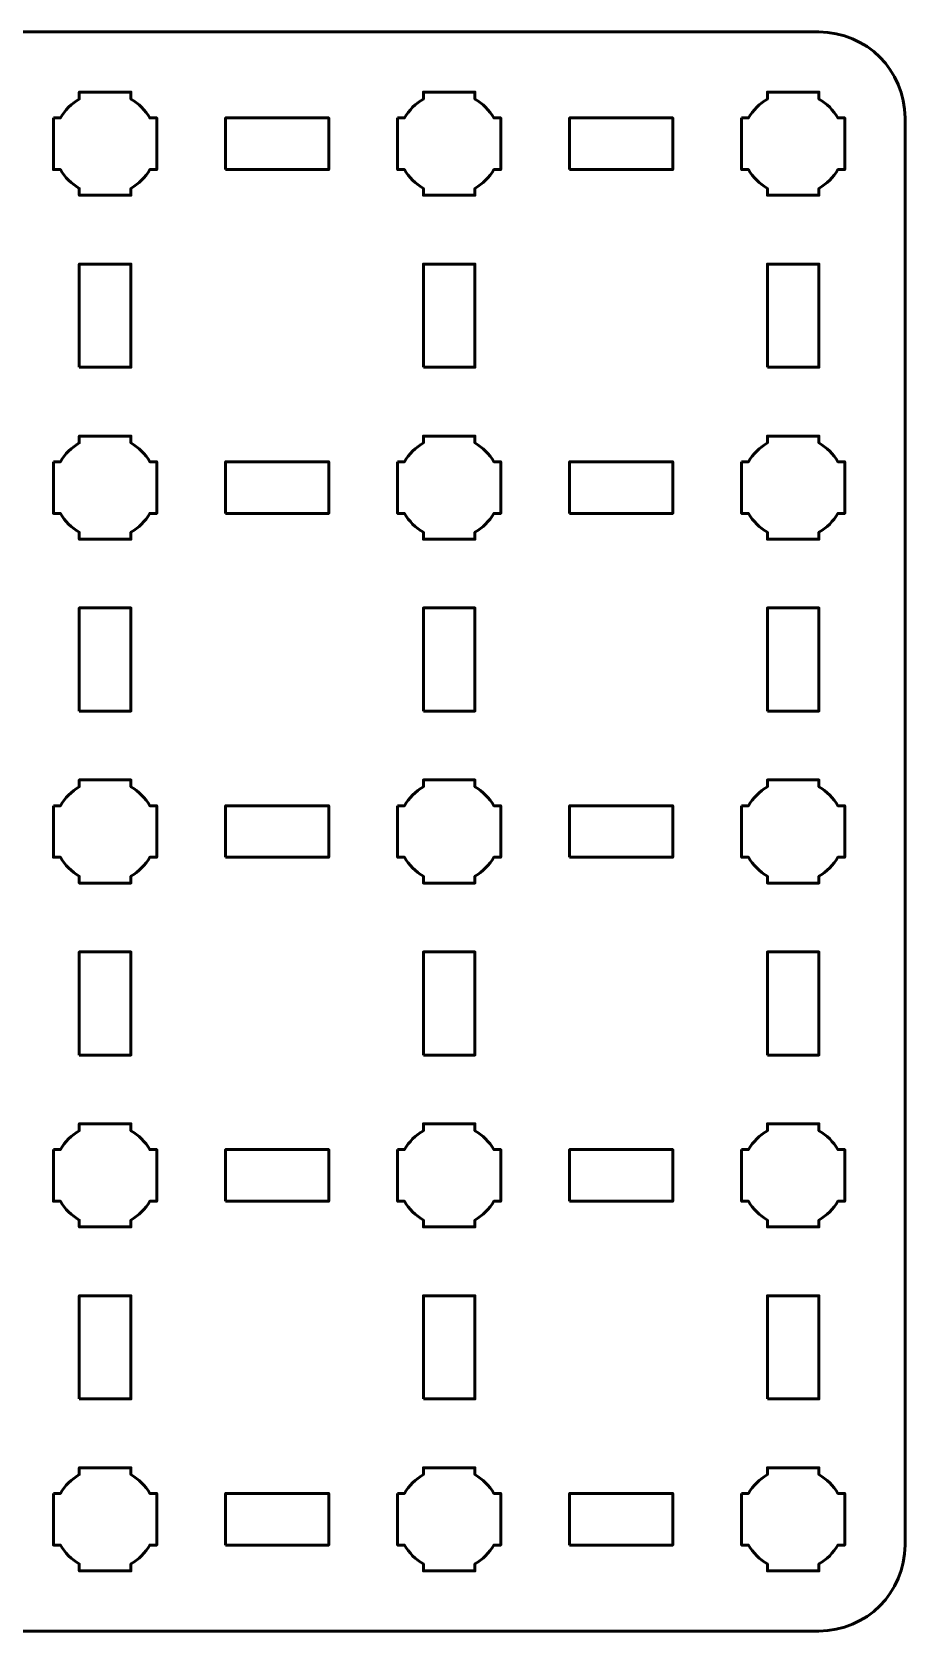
# Model space of a CAD drawing. Header units: centimetres. Extents: x -30.1 to 9.2, y -19.5 to -10.2.
# Drawn here: x 4.08 to 9.15, y -19.5 to -10.2 of the extents above; entities that cross this region are included whole.
import ezdxf

# ---------------------------------------------------------------- set-up
doc = ezdxf.new("R2010")
doc.units = ezdxf.units.CM
doc.header["$MEASUREMENT"] = 0
doc.layers.add('Layer 1', color=7, linetype='Continuous')

msp = doc.modelspace()

# ---------------------------------------------------------------- linework, layer by layer
at = {"layer": 'Layer 1', "lineweight": 53}
for points in [[(5.2, -11), (5.8, -11), (5.8, -10.7), (5.2, -10.7), (5.2, -11)], [(7.2, -11), (7.8, -11), (7.8, -10.7), (7.2, -10.7), (7.2, -11)], [(4.35, -12.15), (4.65, -12.15), (4.65, -11.55), (4.35, -11.55), (4.35, -12.15)], [(6.35, -12.15), (6.65, -12.15), (6.65, -11.55), (6.35, -11.55), (6.35, -12.15)], [(8.35, -12.15), (8.65, -12.15), (8.65, -11.55), (8.35, -11.55), (8.35, -12.15)], [(5.2, -13), (5.8, -13), (5.8, -12.7), (5.2, -12.7), (5.2, -13)], [(7.2, -13), (7.8, -13), (7.8, -12.7), (7.2, -12.7), (7.2, -13)], [(4.35, -14.15), (4.65, -14.15), (4.65, -13.55), (4.35, -13.55), (4.35, -14.15)], [(6.35, -14.15), (6.65, -14.15), (6.65, -13.55), (6.35, -13.55), (6.35, -14.15)], [(8.35, -14.15), (8.65, -14.15), (8.65, -13.55), (8.35, -13.55), (8.35, -14.15)], [(5.2, -15), (5.8, -15), (5.8, -14.7), (5.2, -14.7), (5.2, -15)], [(7.2, -15), (7.8, -15), (7.8, -14.7), (7.2, -14.7), (7.2, -15)], [(4.35, -16.15), (4.65, -16.15), (4.65, -15.55), (4.35, -15.55), (4.35, -16.15)], [(6.35, -16.15), (6.65, -16.15), (6.65, -15.55), (6.35, -15.55), (6.35, -16.15)], [(8.35, -16.15), (8.65, -16.15), (8.65, -15.55), (8.35, -15.55), (8.35, -16.15)], [(5.2, -17), (5.8, -17), (5.8, -16.7), (5.2, -16.7), (5.2, -17)], [(7.2, -17), (7.8, -17), (7.8, -16.7), (7.2, -16.7), (7.2, -17)], [(4.35, -18.15), (4.65, -18.15), (4.65, -17.55), (4.35, -17.55), (4.35, -18.15)], [(6.35, -18.15), (6.65, -18.15), (6.65, -17.55), (6.35, -17.55), (6.35, -18.15)], [(8.35, -18.15), (8.65, -18.15), (8.65, -17.55), (8.35, -17.55), (8.35, -18.15)], [(5.2, -19), (5.8, -19), (5.8, -18.7), (5.2, -18.7), (5.2, -19)], [(7.2, -19), (7.8, -19), (7.8, -18.7), (7.2, -18.7), (7.2, -19)]]:
    msp.add_lwpolyline(points, close=True, dxfattribs=at)
for points, knots in [([(-30.15, -19), (-30.15, -19), (-30.15, -10.7), (-30.15, -10.7), (-30.15, -10.7), (-30.15, -10.42391), (-29.92609, -10.2), (-29.65, -10.2), (-29.65, -10.2), (-29.65, -10.2), (8.65, -10.2), (8.65, -10.2), (8.65, -10.2), (8.92609, -10.2), (9.15, -10.42391), (9.15, -10.7), (9.15, -10.7), (9.15, -10.7), (9.15, -19), (9.15, -19), (9.15, -19), (9.15, -19.27609), (8.92609, -19.5), (8.65, -19.5), (8.65, -19.5), (8.65, -19.5), (-29.65, -19.5), (-29.65, -19.5), (-29.65, -19.5), (-29.92609, -19.5), (-30.15, -19.27609), (-30.15, -19)], [0, 0, 0, 0, 0.125, 0.125, 0.125, 0.125, 0.25, 0.25, 0.25, 0.25, 0.375, 0.375, 0.375, 0.375, 0.5, 0.5, 0.5, 0.5, 0.625, 0.625, 0.625, 0.625, 0.75, 0.75, 0.75, 0.75, 0.875, 0.875, 0.875, 0.875, 1, 1, 1, 1]), ([(4.2, -10.7), (4.2, -10.7), (4.24015, -10.7), (4.24015, -10.7), (4.24015, -10.7), (4.2665, -10.65447), (4.30447, -10.6165), (4.35, -10.59015), (4.35, -10.59015), (4.35, -10.59015), (4.35, -10.55), (4.35, -10.55), (4.35, -10.55), (4.35, -10.55), (4.5, -10.55), (4.5, -10.55), (4.5, -10.55), (4.5, -10.55), (4.65, -10.55), (4.65, -10.55), (4.65, -10.55), (4.65, -10.55), (4.65, -10.59015), (4.65, -10.59015), (4.65, -10.59015), (4.69553, -10.6165), (4.7335, -10.65447), (4.75985, -10.7), (4.75985, -10.7), (4.75985, -10.7), (4.8, -10.7), (4.8, -10.7), (4.8, -10.7), (4.8, -10.7), (4.8, -10.85), (4.8, -10.85), (4.8, -10.85), (4.8, -10.85), (4.8, -11), (4.8, -11), (4.8, -11), (4.8, -11), (4.75985, -11), (4.75985, -11), (4.75985, -11), (4.7335, -11.04553), (4.69553, -11.0835), (4.65, -11.10985), (4.65, -11.10985), (4.65, -11.10985), (4.65, -11.15), (4.65, -11.15), (4.65, -11.15), (4.65, -11.15), (4.5, -11.15), (4.5, -11.15), (4.5, -11.15), (4.5, -11.15), (4.35, -11.15), (4.35, -11.15), (4.35, -11.15), (4.35, -11.15), (4.35, -11.10985), (4.35, -11.10985), (4.35, -11.10985), (4.30447, -11.0835), (4.2665, -11.04553), (4.24015, -11), (4.24015, -11), (4.24015, -11), (4.2, -11), (4.2, -11), (4.2, -11), (4.2, -11), (4.2, -10.85), (4.2, -10.85), (4.2, -10.85), (4.2, -10.85), (4.2, -10.7), (4.2, -10.7)], [0, 0, 0, 0, 0.05, 0.05, 0.05, 0.05, 0.1, 0.1, 0.1, 0.1, 0.15, 0.15, 0.15, 0.15, 0.2, 0.2, 0.2, 0.2, 0.25, 0.25, 0.25, 0.25, 0.3, 0.3, 0.3, 0.3, 0.35, 0.35, 0.35, 0.35, 0.4, 0.4, 0.4, 0.4, 0.45, 0.45, 0.45, 0.45, 0.5, 0.5, 0.5, 0.5, 0.55, 0.55, 0.55, 0.55, 0.6, 0.6, 0.6, 0.6, 0.65, 0.65, 0.65, 0.65, 0.7, 0.7, 0.7, 0.7, 0.75, 0.75, 0.75, 0.75, 0.8, 0.8, 0.8, 0.8, 0.85, 0.85, 0.85, 0.85, 0.9, 0.9, 0.9, 0.9, 0.95, 0.95, 0.95, 0.95, 1, 1, 1, 1]), ([(6.2, -10.7), (6.2, -10.7), (6.24015, -10.7), (6.24015, -10.7), (6.24015, -10.7), (6.2665, -10.65447), (6.30447, -10.6165), (6.35, -10.59015), (6.35, -10.59015), (6.35, -10.59015), (6.35, -10.55), (6.35, -10.55), (6.35, -10.55), (6.35, -10.55), (6.5, -10.55), (6.5, -10.55), (6.5, -10.55), (6.5, -10.55), (6.65, -10.55), (6.65, -10.55), (6.65, -10.55), (6.65, -10.55), (6.65, -10.59015), (6.65, -10.59015), (6.65, -10.59015), (6.69553, -10.6165), (6.7335, -10.65447), (6.75985, -10.7), (6.75985, -10.7), (6.75985, -10.7), (6.8, -10.7), (6.8, -10.7), (6.8, -10.7), (6.8, -10.7), (6.8, -10.85), (6.8, -10.85), (6.8, -10.85), (6.8, -10.85), (6.8, -11), (6.8, -11), (6.8, -11), (6.8, -11), (6.75985, -11), (6.75985, -11), (6.75985, -11), (6.7335, -11.04553), (6.69553, -11.0835), (6.65, -11.10985), (6.65, -11.10985), (6.65, -11.10985), (6.65, -11.15), (6.65, -11.15), (6.65, -11.15), (6.65, -11.15), (6.5, -11.15), (6.5, -11.15), (6.5, -11.15), (6.5, -11.15), (6.35, -11.15), (6.35, -11.15), (6.35, -11.15), (6.35, -11.15), (6.35, -11.10985), (6.35, -11.10985), (6.35, -11.10985), (6.30447, -11.0835), (6.2665, -11.04553), (6.24015, -11), (6.24015, -11), (6.24015, -11), (6.2, -11), (6.2, -11), (6.2, -11), (6.2, -11), (6.2, -10.85), (6.2, -10.85), (6.2, -10.85), (6.2, -10.85), (6.2, -10.7), (6.2, -10.7)], [0, 0, 0, 0, 0.05, 0.05, 0.05, 0.05, 0.1, 0.1, 0.1, 0.1, 0.15, 0.15, 0.15, 0.15, 0.2, 0.2, 0.2, 0.2, 0.25, 0.25, 0.25, 0.25, 0.3, 0.3, 0.3, 0.3, 0.35, 0.35, 0.35, 0.35, 0.4, 0.4, 0.4, 0.4, 0.45, 0.45, 0.45, 0.45, 0.5, 0.5, 0.5, 0.5, 0.55, 0.55, 0.55, 0.55, 0.6, 0.6, 0.6, 0.6, 0.65, 0.65, 0.65, 0.65, 0.7, 0.7, 0.7, 0.7, 0.75, 0.75, 0.75, 0.75, 0.8, 0.8, 0.8, 0.8, 0.85, 0.85, 0.85, 0.85, 0.9, 0.9, 0.9, 0.9, 0.95, 0.95, 0.95, 0.95, 1, 1, 1, 1]), ([(8.2, -10.7), (8.2, -10.7), (8.24015, -10.7), (8.24015, -10.7), (8.24015, -10.7), (8.2665, -10.65447), (8.30447, -10.6165), (8.35, -10.59015), (8.35, -10.59015), (8.35, -10.59015), (8.35, -10.55), (8.35, -10.55), (8.35, -10.55), (8.35, -10.55), (8.5, -10.55), (8.5, -10.55), (8.5, -10.55), (8.5, -10.55), (8.65, -10.55), (8.65, -10.55), (8.65, -10.55), (8.65, -10.55), (8.65, -10.59015), (8.65, -10.59015), (8.65, -10.59015), (8.69553, -10.6165), (8.7335, -10.65447), (8.75985, -10.7), (8.75985, -10.7), (8.75985, -10.7), (8.8, -10.7), (8.8, -10.7), (8.8, -10.7), (8.8, -10.7), (8.8, -10.85), (8.8, -10.85), (8.8, -10.85), (8.8, -10.85), (8.8, -11), (8.8, -11), (8.8, -11), (8.8, -11), (8.75985, -11), (8.75985, -11), (8.75985, -11), (8.7335, -11.04553), (8.69553, -11.0835), (8.65, -11.10985), (8.65, -11.10985), (8.65, -11.10985), (8.65, -11.15), (8.65, -11.15), (8.65, -11.15), (8.65, -11.15), (8.5, -11.15), (8.5, -11.15), (8.5, -11.15), (8.5, -11.15), (8.35, -11.15), (8.35, -11.15), (8.35, -11.15), (8.35, -11.15), (8.35, -11.10985), (8.35, -11.10985), (8.35, -11.10985), (8.30447, -11.0835), (8.2665, -11.04553), (8.24015, -11), (8.24015, -11), (8.24015, -11), (8.2, -11), (8.2, -11), (8.2, -11), (8.2, -11), (8.2, -10.85), (8.2, -10.85), (8.2, -10.85), (8.2, -10.85), (8.2, -10.7), (8.2, -10.7)], [0, 0, 0, 0, 0.05, 0.05, 0.05, 0.05, 0.1, 0.1, 0.1, 0.1, 0.15, 0.15, 0.15, 0.15, 0.2, 0.2, 0.2, 0.2, 0.25, 0.25, 0.25, 0.25, 0.3, 0.3, 0.3, 0.3, 0.35, 0.35, 0.35, 0.35, 0.4, 0.4, 0.4, 0.4, 0.45, 0.45, 0.45, 0.45, 0.5, 0.5, 0.5, 0.5, 0.55, 0.55, 0.55, 0.55, 0.6, 0.6, 0.6, 0.6, 0.65, 0.65, 0.65, 0.65, 0.7, 0.7, 0.7, 0.7, 0.75, 0.75, 0.75, 0.75, 0.8, 0.8, 0.8, 0.8, 0.85, 0.85, 0.85, 0.85, 0.9, 0.9, 0.9, 0.9, 0.95, 0.95, 0.95, 0.95, 1, 1, 1, 1]), ([(4.2, -12.7), (4.2, -12.7), (4.24015, -12.7), (4.24015, -12.7), (4.24015, -12.7), (4.2665, -12.65447), (4.30447, -12.6165), (4.35, -12.59015), (4.35, -12.59015), (4.35, -12.59015), (4.35, -12.55), (4.35, -12.55), (4.35, -12.55), (4.35, -12.55), (4.5, -12.55), (4.5, -12.55), (4.5, -12.55), (4.5, -12.55), (4.65, -12.55), (4.65, -12.55), (4.65, -12.55), (4.65, -12.55), (4.65, -12.59015), (4.65, -12.59015), (4.65, -12.59015), (4.69553, -12.6165), (4.7335, -12.65447), (4.75985, -12.7), (4.75985, -12.7), (4.75985, -12.7), (4.8, -12.7), (4.8, -12.7), (4.8, -12.7), (4.8, -12.7), (4.8, -12.85), (4.8, -12.85), (4.8, -12.85), (4.8, -12.85), (4.8, -13), (4.8, -13), (4.8, -13), (4.8, -13), (4.75985, -13), (4.75985, -13), (4.75985, -13), (4.7335, -13.04553), (4.69553, -13.0835), (4.65, -13.10985), (4.65, -13.10985), (4.65, -13.10985), (4.65, -13.15), (4.65, -13.15), (4.65, -13.15), (4.65, -13.15), (4.5, -13.15), (4.5, -13.15), (4.5, -13.15), (4.5, -13.15), (4.35, -13.15), (4.35, -13.15), (4.35, -13.15), (4.35, -13.15), (4.35, -13.10985), (4.35, -13.10985), (4.35, -13.10985), (4.30447, -13.0835), (4.2665, -13.04553), (4.24015, -13), (4.24015, -13), (4.24015, -13), (4.2, -13), (4.2, -13), (4.2, -13), (4.2, -13), (4.2, -12.85), (4.2, -12.85), (4.2, -12.85), (4.2, -12.85), (4.2, -12.7), (4.2, -12.7)], [0, 0, 0, 0, 0.05, 0.05, 0.05, 0.05, 0.1, 0.1, 0.1, 0.1, 0.15, 0.15, 0.15, 0.15, 0.2, 0.2, 0.2, 0.2, 0.25, 0.25, 0.25, 0.25, 0.3, 0.3, 0.3, 0.3, 0.35, 0.35, 0.35, 0.35, 0.4, 0.4, 0.4, 0.4, 0.45, 0.45, 0.45, 0.45, 0.5, 0.5, 0.5, 0.5, 0.55, 0.55, 0.55, 0.55, 0.6, 0.6, 0.6, 0.6, 0.65, 0.65, 0.65, 0.65, 0.7, 0.7, 0.7, 0.7, 0.75, 0.75, 0.75, 0.75, 0.8, 0.8, 0.8, 0.8, 0.85, 0.85, 0.85, 0.85, 0.9, 0.9, 0.9, 0.9, 0.95, 0.95, 0.95, 0.95, 1, 1, 1, 1]), ([(6.2, -12.7), (6.2, -12.7), (6.24015, -12.7), (6.24015, -12.7), (6.24015, -12.7), (6.2665, -12.65447), (6.30447, -12.6165), (6.35, -12.59015), (6.35, -12.59015), (6.35, -12.59015), (6.35, -12.55), (6.35, -12.55), (6.35, -12.55), (6.35, -12.55), (6.5, -12.55), (6.5, -12.55), (6.5, -12.55), (6.5, -12.55), (6.65, -12.55), (6.65, -12.55), (6.65, -12.55), (6.65, -12.55), (6.65, -12.59015), (6.65, -12.59015), (6.65, -12.59015), (6.69553, -12.6165), (6.7335, -12.65447), (6.75985, -12.7), (6.75985, -12.7), (6.75985, -12.7), (6.8, -12.7), (6.8, -12.7), (6.8, -12.7), (6.8, -12.7), (6.8, -12.85), (6.8, -12.85), (6.8, -12.85), (6.8, -12.85), (6.8, -13), (6.8, -13), (6.8, -13), (6.8, -13), (6.75985, -13), (6.75985, -13), (6.75985, -13), (6.7335, -13.04553), (6.69553, -13.0835), (6.65, -13.10985), (6.65, -13.10985), (6.65, -13.10985), (6.65, -13.15), (6.65, -13.15), (6.65, -13.15), (6.65, -13.15), (6.5, -13.15), (6.5, -13.15), (6.5, -13.15), (6.5, -13.15), (6.35, -13.15), (6.35, -13.15), (6.35, -13.15), (6.35, -13.15), (6.35, -13.10985), (6.35, -13.10985), (6.35, -13.10985), (6.30447, -13.0835), (6.2665, -13.04553), (6.24015, -13), (6.24015, -13), (6.24015, -13), (6.2, -13), (6.2, -13), (6.2, -13), (6.2, -13), (6.2, -12.85), (6.2, -12.85), (6.2, -12.85), (6.2, -12.85), (6.2, -12.7), (6.2, -12.7)], [0, 0, 0, 0, 0.05, 0.05, 0.05, 0.05, 0.1, 0.1, 0.1, 0.1, 0.15, 0.15, 0.15, 0.15, 0.2, 0.2, 0.2, 0.2, 0.25, 0.25, 0.25, 0.25, 0.3, 0.3, 0.3, 0.3, 0.35, 0.35, 0.35, 0.35, 0.4, 0.4, 0.4, 0.4, 0.45, 0.45, 0.45, 0.45, 0.5, 0.5, 0.5, 0.5, 0.55, 0.55, 0.55, 0.55, 0.6, 0.6, 0.6, 0.6, 0.65, 0.65, 0.65, 0.65, 0.7, 0.7, 0.7, 0.7, 0.75, 0.75, 0.75, 0.75, 0.8, 0.8, 0.8, 0.8, 0.85, 0.85, 0.85, 0.85, 0.9, 0.9, 0.9, 0.9, 0.95, 0.95, 0.95, 0.95, 1, 1, 1, 1]), ([(8.2, -12.7), (8.2, -12.7), (8.24015, -12.7), (8.24015, -12.7), (8.24015, -12.7), (8.2665, -12.65447), (8.30447, -12.6165), (8.35, -12.59015), (8.35, -12.59015), (8.35, -12.59015), (8.35, -12.55), (8.35, -12.55), (8.35, -12.55), (8.35, -12.55), (8.5, -12.55), (8.5, -12.55), (8.5, -12.55), (8.5, -12.55), (8.65, -12.55), (8.65, -12.55), (8.65, -12.55), (8.65, -12.55), (8.65, -12.59015), (8.65, -12.59015), (8.65, -12.59015), (8.69553, -12.6165), (8.7335, -12.65447), (8.75985, -12.7), (8.75985, -12.7), (8.75985, -12.7), (8.8, -12.7), (8.8, -12.7), (8.8, -12.7), (8.8, -12.7), (8.8, -12.85), (8.8, -12.85), (8.8, -12.85), (8.8, -12.85), (8.8, -13), (8.8, -13), (8.8, -13), (8.8, -13), (8.75985, -13), (8.75985, -13), (8.75985, -13), (8.7335, -13.04553), (8.69553, -13.0835), (8.65, -13.10985), (8.65, -13.10985), (8.65, -13.10985), (8.65, -13.15), (8.65, -13.15), (8.65, -13.15), (8.65, -13.15), (8.5, -13.15), (8.5, -13.15), (8.5, -13.15), (8.5, -13.15), (8.35, -13.15), (8.35, -13.15), (8.35, -13.15), (8.35, -13.15), (8.35, -13.10985), (8.35, -13.10985), (8.35, -13.10985), (8.30447, -13.0835), (8.2665, -13.04553), (8.24015, -13), (8.24015, -13), (8.24015, -13), (8.2, -13), (8.2, -13), (8.2, -13), (8.2, -13), (8.2, -12.85), (8.2, -12.85), (8.2, -12.85), (8.2, -12.85), (8.2, -12.7), (8.2, -12.7)], [0, 0, 0, 0, 0.05, 0.05, 0.05, 0.05, 0.1, 0.1, 0.1, 0.1, 0.15, 0.15, 0.15, 0.15, 0.2, 0.2, 0.2, 0.2, 0.25, 0.25, 0.25, 0.25, 0.3, 0.3, 0.3, 0.3, 0.35, 0.35, 0.35, 0.35, 0.4, 0.4, 0.4, 0.4, 0.45, 0.45, 0.45, 0.45, 0.5, 0.5, 0.5, 0.5, 0.55, 0.55, 0.55, 0.55, 0.6, 0.6, 0.6, 0.6, 0.65, 0.65, 0.65, 0.65, 0.7, 0.7, 0.7, 0.7, 0.75, 0.75, 0.75, 0.75, 0.8, 0.8, 0.8, 0.8, 0.85, 0.85, 0.85, 0.85, 0.9, 0.9, 0.9, 0.9, 0.95, 0.95, 0.95, 0.95, 1, 1, 1, 1]), ([(4.2, -14.7), (4.2, -14.7), (4.24015, -14.7), (4.24015, -14.7), (4.24015, -14.7), (4.2665, -14.65447), (4.30447, -14.6165), (4.35, -14.59015), (4.35, -14.59015), (4.35, -14.59015), (4.35, -14.55), (4.35, -14.55), (4.35, -14.55), (4.35, -14.55), (4.5, -14.55), (4.5, -14.55), (4.5, -14.55), (4.5, -14.55), (4.65, -14.55), (4.65, -14.55), (4.65, -14.55), (4.65, -14.55), (4.65, -14.59015), (4.65, -14.59015), (4.65, -14.59015), (4.69553, -14.6165), (4.7335, -14.65447), (4.75985, -14.7), (4.75985, -14.7), (4.75985, -14.7), (4.8, -14.7), (4.8, -14.7), (4.8, -14.7), (4.8, -14.7), (4.8, -14.85), (4.8, -14.85), (4.8, -14.85), (4.8, -14.85), (4.8, -15), (4.8, -15), (4.8, -15), (4.8, -15), (4.75985, -15), (4.75985, -15), (4.75985, -15), (4.7335, -15.04553), (4.69553, -15.0835), (4.65, -15.10985), (4.65, -15.10985), (4.65, -15.10985), (4.65, -15.15), (4.65, -15.15), (4.65, -15.15), (4.65, -15.15), (4.5, -15.15), (4.5, -15.15), (4.5, -15.15), (4.5, -15.15), (4.35, -15.15), (4.35, -15.15), (4.35, -15.15), (4.35, -15.15), (4.35, -15.10985), (4.35, -15.10985), (4.35, -15.10985), (4.30447, -15.0835), (4.2665, -15.04553), (4.24015, -15), (4.24015, -15), (4.24015, -15), (4.2, -15), (4.2, -15), (4.2, -15), (4.2, -15), (4.2, -14.85), (4.2, -14.85), (4.2, -14.85), (4.2, -14.85), (4.2, -14.7), (4.2, -14.7)], [0, 0, 0, 0, 0.05, 0.05, 0.05, 0.05, 0.1, 0.1, 0.1, 0.1, 0.15, 0.15, 0.15, 0.15, 0.2, 0.2, 0.2, 0.2, 0.25, 0.25, 0.25, 0.25, 0.3, 0.3, 0.3, 0.3, 0.35, 0.35, 0.35, 0.35, 0.4, 0.4, 0.4, 0.4, 0.45, 0.45, 0.45, 0.45, 0.5, 0.5, 0.5, 0.5, 0.55, 0.55, 0.55, 0.55, 0.6, 0.6, 0.6, 0.6, 0.65, 0.65, 0.65, 0.65, 0.7, 0.7, 0.7, 0.7, 0.75, 0.75, 0.75, 0.75, 0.8, 0.8, 0.8, 0.8, 0.85, 0.85, 0.85, 0.85, 0.9, 0.9, 0.9, 0.9, 0.95, 0.95, 0.95, 0.95, 1, 1, 1, 1]), ([(6.2, -14.7), (6.2, -14.7), (6.24015, -14.7), (6.24015, -14.7), (6.24015, -14.7), (6.2665, -14.65447), (6.30447, -14.6165), (6.35, -14.59015), (6.35, -14.59015), (6.35, -14.59015), (6.35, -14.55), (6.35, -14.55), (6.35, -14.55), (6.35, -14.55), (6.5, -14.55), (6.5, -14.55), (6.5, -14.55), (6.5, -14.55), (6.65, -14.55), (6.65, -14.55), (6.65, -14.55), (6.65, -14.55), (6.65, -14.59015), (6.65, -14.59015), (6.65, -14.59015), (6.69553, -14.6165), (6.7335, -14.65447), (6.75985, -14.7), (6.75985, -14.7), (6.75985, -14.7), (6.8, -14.7), (6.8, -14.7), (6.8, -14.7), (6.8, -14.7), (6.8, -14.85), (6.8, -14.85), (6.8, -14.85), (6.8, -14.85), (6.8, -15), (6.8, -15), (6.8, -15), (6.8, -15), (6.75985, -15), (6.75985, -15), (6.75985, -15), (6.7335, -15.04553), (6.69553, -15.0835), (6.65, -15.10985), (6.65, -15.10985), (6.65, -15.10985), (6.65, -15.15), (6.65, -15.15), (6.65, -15.15), (6.65, -15.15), (6.5, -15.15), (6.5, -15.15), (6.5, -15.15), (6.5, -15.15), (6.35, -15.15), (6.35, -15.15), (6.35, -15.15), (6.35, -15.15), (6.35, -15.10985), (6.35, -15.10985), (6.35, -15.10985), (6.30447, -15.0835), (6.2665, -15.04553), (6.24015, -15), (6.24015, -15), (6.24015, -15), (6.2, -15), (6.2, -15), (6.2, -15), (6.2, -15), (6.2, -14.85), (6.2, -14.85), (6.2, -14.85), (6.2, -14.85), (6.2, -14.7), (6.2, -14.7)], [0, 0, 0, 0, 0.05, 0.05, 0.05, 0.05, 0.1, 0.1, 0.1, 0.1, 0.15, 0.15, 0.15, 0.15, 0.2, 0.2, 0.2, 0.2, 0.25, 0.25, 0.25, 0.25, 0.3, 0.3, 0.3, 0.3, 0.35, 0.35, 0.35, 0.35, 0.4, 0.4, 0.4, 0.4, 0.45, 0.45, 0.45, 0.45, 0.5, 0.5, 0.5, 0.5, 0.55, 0.55, 0.55, 0.55, 0.6, 0.6, 0.6, 0.6, 0.65, 0.65, 0.65, 0.65, 0.7, 0.7, 0.7, 0.7, 0.75, 0.75, 0.75, 0.75, 0.8, 0.8, 0.8, 0.8, 0.85, 0.85, 0.85, 0.85, 0.9, 0.9, 0.9, 0.9, 0.95, 0.95, 0.95, 0.95, 1, 1, 1, 1]), ([(8.2, -14.7), (8.2, -14.7), (8.24015, -14.7), (8.24015, -14.7), (8.24015, -14.7), (8.2665, -14.65447), (8.30447, -14.6165), (8.35, -14.59015), (8.35, -14.59015), (8.35, -14.59015), (8.35, -14.55), (8.35, -14.55), (8.35, -14.55), (8.35, -14.55), (8.5, -14.55), (8.5, -14.55), (8.5, -14.55), (8.5, -14.55), (8.65, -14.55), (8.65, -14.55), (8.65, -14.55), (8.65, -14.55), (8.65, -14.59015), (8.65, -14.59015), (8.65, -14.59015), (8.69553, -14.6165), (8.7335, -14.65447), (8.75985, -14.7), (8.75985, -14.7), (8.75985, -14.7), (8.8, -14.7), (8.8, -14.7), (8.8, -14.7), (8.8, -14.7), (8.8, -14.85), (8.8, -14.85), (8.8, -14.85), (8.8, -14.85), (8.8, -15), (8.8, -15), (8.8, -15), (8.8, -15), (8.75985, -15), (8.75985, -15), (8.75985, -15), (8.7335, -15.04553), (8.69553, -15.0835), (8.65, -15.10985), (8.65, -15.10985), (8.65, -15.10985), (8.65, -15.15), (8.65, -15.15), (8.65, -15.15), (8.65, -15.15), (8.5, -15.15), (8.5, -15.15), (8.5, -15.15), (8.5, -15.15), (8.35, -15.15), (8.35, -15.15), (8.35, -15.15), (8.35, -15.15), (8.35, -15.10985), (8.35, -15.10985), (8.35, -15.10985), (8.30447, -15.0835), (8.2665, -15.04553), (8.24015, -15), (8.24015, -15), (8.24015, -15), (8.2, -15), (8.2, -15), (8.2, -15), (8.2, -15), (8.2, -14.85), (8.2, -14.85), (8.2, -14.85), (8.2, -14.85), (8.2, -14.7), (8.2, -14.7)], [0, 0, 0, 0, 0.05, 0.05, 0.05, 0.05, 0.1, 0.1, 0.1, 0.1, 0.15, 0.15, 0.15, 0.15, 0.2, 0.2, 0.2, 0.2, 0.25, 0.25, 0.25, 0.25, 0.3, 0.3, 0.3, 0.3, 0.35, 0.35, 0.35, 0.35, 0.4, 0.4, 0.4, 0.4, 0.45, 0.45, 0.45, 0.45, 0.5, 0.5, 0.5, 0.5, 0.55, 0.55, 0.55, 0.55, 0.6, 0.6, 0.6, 0.6, 0.65, 0.65, 0.65, 0.65, 0.7, 0.7, 0.7, 0.7, 0.75, 0.75, 0.75, 0.75, 0.8, 0.8, 0.8, 0.8, 0.85, 0.85, 0.85, 0.85, 0.9, 0.9, 0.9, 0.9, 0.95, 0.95, 0.95, 0.95, 1, 1, 1, 1]), ([(4.2, -16.7), (4.2, -16.7), (4.24015, -16.7), (4.24015, -16.7), (4.24015, -16.7), (4.2665, -16.65447), (4.30447, -16.6165), (4.35, -16.59015), (4.35, -16.59015), (4.35, -16.59015), (4.35, -16.55), (4.35, -16.55), (4.35, -16.55), (4.35, -16.55), (4.5, -16.55), (4.5, -16.55), (4.5, -16.55), (4.5, -16.55), (4.65, -16.55), (4.65, -16.55), (4.65, -16.55), (4.65, -16.55), (4.65, -16.59015), (4.65, -16.59015), (4.65, -16.59015), (4.69553, -16.6165), (4.7335, -16.65447), (4.75985, -16.7), (4.75985, -16.7), (4.75985, -16.7), (4.8, -16.7), (4.8, -16.7), (4.8, -16.7), (4.8, -16.7), (4.8, -16.85), (4.8, -16.85), (4.8, -16.85), (4.8, -16.85), (4.8, -17), (4.8, -17), (4.8, -17), (4.8, -17), (4.75985, -17), (4.75985, -17), (4.75985, -17), (4.7335, -17.04553), (4.69553, -17.0835), (4.65, -17.10985), (4.65, -17.10985), (4.65, -17.10985), (4.65, -17.15), (4.65, -17.15), (4.65, -17.15), (4.65, -17.15), (4.5, -17.15), (4.5, -17.15), (4.5, -17.15), (4.5, -17.15), (4.35, -17.15), (4.35, -17.15), (4.35, -17.15), (4.35, -17.15), (4.35, -17.10985), (4.35, -17.10985), (4.35, -17.10985), (4.30447, -17.0835), (4.2665, -17.04553), (4.24015, -17), (4.24015, -17), (4.24015, -17), (4.2, -17), (4.2, -17), (4.2, -17), (4.2, -17), (4.2, -16.85), (4.2, -16.85), (4.2, -16.85), (4.2, -16.85), (4.2, -16.7), (4.2, -16.7)], [0, 0, 0, 0, 0.05, 0.05, 0.05, 0.05, 0.1, 0.1, 0.1, 0.1, 0.15, 0.15, 0.15, 0.15, 0.2, 0.2, 0.2, 0.2, 0.25, 0.25, 0.25, 0.25, 0.3, 0.3, 0.3, 0.3, 0.35, 0.35, 0.35, 0.35, 0.4, 0.4, 0.4, 0.4, 0.45, 0.45, 0.45, 0.45, 0.5, 0.5, 0.5, 0.5, 0.55, 0.55, 0.55, 0.55, 0.6, 0.6, 0.6, 0.6, 0.65, 0.65, 0.65, 0.65, 0.7, 0.7, 0.7, 0.7, 0.75, 0.75, 0.75, 0.75, 0.8, 0.8, 0.8, 0.8, 0.85, 0.85, 0.85, 0.85, 0.9, 0.9, 0.9, 0.9, 0.95, 0.95, 0.95, 0.95, 1, 1, 1, 1]), ([(6.2, -16.7), (6.2, -16.7), (6.24015, -16.7), (6.24015, -16.7), (6.24015, -16.7), (6.2665, -16.65447), (6.30447, -16.6165), (6.35, -16.59015), (6.35, -16.59015), (6.35, -16.59015), (6.35, -16.55), (6.35, -16.55), (6.35, -16.55), (6.35, -16.55), (6.5, -16.55), (6.5, -16.55), (6.5, -16.55), (6.5, -16.55), (6.65, -16.55), (6.65, -16.55), (6.65, -16.55), (6.65, -16.55), (6.65, -16.59015), (6.65, -16.59015), (6.65, -16.59015), (6.69553, -16.6165), (6.7335, -16.65447), (6.75985, -16.7), (6.75985, -16.7), (6.75985, -16.7), (6.8, -16.7), (6.8, -16.7), (6.8, -16.7), (6.8, -16.7), (6.8, -16.85), (6.8, -16.85), (6.8, -16.85), (6.8, -16.85), (6.8, -17), (6.8, -17), (6.8, -17), (6.8, -17), (6.75985, -17), (6.75985, -17), (6.75985, -17), (6.7335, -17.04553), (6.69553, -17.0835), (6.65, -17.10985), (6.65, -17.10985), (6.65, -17.10985), (6.65, -17.15), (6.65, -17.15), (6.65, -17.15), (6.65, -17.15), (6.5, -17.15), (6.5, -17.15), (6.5, -17.15), (6.5, -17.15), (6.35, -17.15), (6.35, -17.15), (6.35, -17.15), (6.35, -17.15), (6.35, -17.10985), (6.35, -17.10985), (6.35, -17.10985), (6.30447, -17.0835), (6.2665, -17.04553), (6.24015, -17), (6.24015, -17), (6.24015, -17), (6.2, -17), (6.2, -17), (6.2, -17), (6.2, -17), (6.2, -16.85), (6.2, -16.85), (6.2, -16.85), (6.2, -16.85), (6.2, -16.7), (6.2, -16.7)], [0, 0, 0, 0, 0.05, 0.05, 0.05, 0.05, 0.1, 0.1, 0.1, 0.1, 0.15, 0.15, 0.15, 0.15, 0.2, 0.2, 0.2, 0.2, 0.25, 0.25, 0.25, 0.25, 0.3, 0.3, 0.3, 0.3, 0.35, 0.35, 0.35, 0.35, 0.4, 0.4, 0.4, 0.4, 0.45, 0.45, 0.45, 0.45, 0.5, 0.5, 0.5, 0.5, 0.55, 0.55, 0.55, 0.55, 0.6, 0.6, 0.6, 0.6, 0.65, 0.65, 0.65, 0.65, 0.7, 0.7, 0.7, 0.7, 0.75, 0.75, 0.75, 0.75, 0.8, 0.8, 0.8, 0.8, 0.85, 0.85, 0.85, 0.85, 0.9, 0.9, 0.9, 0.9, 0.95, 0.95, 0.95, 0.95, 1, 1, 1, 1]), ([(8.2, -16.7), (8.2, -16.7), (8.24015, -16.7), (8.24015, -16.7), (8.24015, -16.7), (8.2665, -16.65447), (8.30447, -16.6165), (8.35, -16.59015), (8.35, -16.59015), (8.35, -16.59015), (8.35, -16.55), (8.35, -16.55), (8.35, -16.55), (8.35, -16.55), (8.5, -16.55), (8.5, -16.55), (8.5, -16.55), (8.5, -16.55), (8.65, -16.55), (8.65, -16.55), (8.65, -16.55), (8.65, -16.55), (8.65, -16.59015), (8.65, -16.59015), (8.65, -16.59015), (8.69553, -16.6165), (8.7335, -16.65447), (8.75985, -16.7), (8.75985, -16.7), (8.75985, -16.7), (8.8, -16.7), (8.8, -16.7), (8.8, -16.7), (8.8, -16.7), (8.8, -16.85), (8.8, -16.85), (8.8, -16.85), (8.8, -16.85), (8.8, -17), (8.8, -17), (8.8, -17), (8.8, -17), (8.75985, -17), (8.75985, -17), (8.75985, -17), (8.7335, -17.04553), (8.69553, -17.0835), (8.65, -17.10985), (8.65, -17.10985), (8.65, -17.10985), (8.65, -17.15), (8.65, -17.15), (8.65, -17.15), (8.65, -17.15), (8.5, -17.15), (8.5, -17.15), (8.5, -17.15), (8.5, -17.15), (8.35, -17.15), (8.35, -17.15), (8.35, -17.15), (8.35, -17.15), (8.35, -17.10985), (8.35, -17.10985), (8.35, -17.10985), (8.30447, -17.0835), (8.2665, -17.04553), (8.24015, -17), (8.24015, -17), (8.24015, -17), (8.2, -17), (8.2, -17), (8.2, -17), (8.2, -17), (8.2, -16.85), (8.2, -16.85), (8.2, -16.85), (8.2, -16.85), (8.2, -16.7), (8.2, -16.7)], [0, 0, 0, 0, 0.05, 0.05, 0.05, 0.05, 0.1, 0.1, 0.1, 0.1, 0.15, 0.15, 0.15, 0.15, 0.2, 0.2, 0.2, 0.2, 0.25, 0.25, 0.25, 0.25, 0.3, 0.3, 0.3, 0.3, 0.35, 0.35, 0.35, 0.35, 0.4, 0.4, 0.4, 0.4, 0.45, 0.45, 0.45, 0.45, 0.5, 0.5, 0.5, 0.5, 0.55, 0.55, 0.55, 0.55, 0.6, 0.6, 0.6, 0.6, 0.65, 0.65, 0.65, 0.65, 0.7, 0.7, 0.7, 0.7, 0.75, 0.75, 0.75, 0.75, 0.8, 0.8, 0.8, 0.8, 0.85, 0.85, 0.85, 0.85, 0.9, 0.9, 0.9, 0.9, 0.95, 0.95, 0.95, 0.95, 1, 1, 1, 1]), ([(4.2, -18.7), (4.2, -18.7), (4.24015, -18.7), (4.24015, -18.7), (4.24015, -18.7), (4.2665, -18.65447), (4.30447, -18.6165), (4.35, -18.59015), (4.35, -18.59015), (4.35, -18.59015), (4.35, -18.55), (4.35, -18.55), (4.35, -18.55), (4.35, -18.55), (4.5, -18.55), (4.5, -18.55), (4.5, -18.55), (4.5, -18.55), (4.65, -18.55), (4.65, -18.55), (4.65, -18.55), (4.65, -18.55), (4.65, -18.59015), (4.65, -18.59015), (4.65, -18.59015), (4.69553, -18.6165), (4.7335, -18.65447), (4.75985, -18.7), (4.75985, -18.7), (4.75985, -18.7), (4.8, -18.7), (4.8, -18.7), (4.8, -18.7), (4.8, -18.7), (4.8, -18.85), (4.8, -18.85), (4.8, -18.85), (4.8, -18.85), (4.8, -19), (4.8, -19), (4.8, -19), (4.8, -19), (4.75985, -19), (4.75985, -19), (4.75985, -19), (4.7335, -19.04553), (4.69553, -19.0835), (4.65, -19.10985), (4.65, -19.10985), (4.65, -19.10985), (4.65, -19.15), (4.65, -19.15), (4.65, -19.15), (4.65, -19.15), (4.5, -19.15), (4.5, -19.15), (4.5, -19.15), (4.5, -19.15), (4.35, -19.15), (4.35, -19.15), (4.35, -19.15), (4.35, -19.15), (4.35, -19.10985), (4.35, -19.10985), (4.35, -19.10985), (4.30447, -19.0835), (4.2665, -19.04553), (4.24015, -19), (4.24015, -19), (4.24015, -19), (4.2, -19), (4.2, -19), (4.2, -19), (4.2, -19), (4.2, -18.85), (4.2, -18.85), (4.2, -18.85), (4.2, -18.85), (4.2, -18.7), (4.2, -18.7)], [0, 0, 0, 0, 0.05, 0.05, 0.05, 0.05, 0.1, 0.1, 0.1, 0.1, 0.15, 0.15, 0.15, 0.15, 0.2, 0.2, 0.2, 0.2, 0.25, 0.25, 0.25, 0.25, 0.3, 0.3, 0.3, 0.3, 0.35, 0.35, 0.35, 0.35, 0.4, 0.4, 0.4, 0.4, 0.45, 0.45, 0.45, 0.45, 0.5, 0.5, 0.5, 0.5, 0.55, 0.55, 0.55, 0.55, 0.6, 0.6, 0.6, 0.6, 0.65, 0.65, 0.65, 0.65, 0.7, 0.7, 0.7, 0.7, 0.75, 0.75, 0.75, 0.75, 0.8, 0.8, 0.8, 0.8, 0.85, 0.85, 0.85, 0.85, 0.9, 0.9, 0.9, 0.9, 0.95, 0.95, 0.95, 0.95, 1, 1, 1, 1]), ([(6.2, -18.7), (6.2, -18.7), (6.24015, -18.7), (6.24015, -18.7), (6.24015, -18.7), (6.2665, -18.65447), (6.30447, -18.6165), (6.35, -18.59015), (6.35, -18.59015), (6.35, -18.59015), (6.35, -18.55), (6.35, -18.55), (6.35, -18.55), (6.35, -18.55), (6.5, -18.55), (6.5, -18.55), (6.5, -18.55), (6.5, -18.55), (6.65, -18.55), (6.65, -18.55), (6.65, -18.55), (6.65, -18.55), (6.65, -18.59015), (6.65, -18.59015), (6.65, -18.59015), (6.69553, -18.6165), (6.7335, -18.65447), (6.75985, -18.7), (6.75985, -18.7), (6.75985, -18.7), (6.8, -18.7), (6.8, -18.7), (6.8, -18.7), (6.8, -18.7), (6.8, -18.85), (6.8, -18.85), (6.8, -18.85), (6.8, -18.85), (6.8, -19), (6.8, -19), (6.8, -19), (6.8, -19), (6.75985, -19), (6.75985, -19), (6.75985, -19), (6.7335, -19.04553), (6.69553, -19.0835), (6.65, -19.10985), (6.65, -19.10985), (6.65, -19.10985), (6.65, -19.15), (6.65, -19.15), (6.65, -19.15), (6.65, -19.15), (6.5, -19.15), (6.5, -19.15), (6.5, -19.15), (6.5, -19.15), (6.35, -19.15), (6.35, -19.15), (6.35, -19.15), (6.35, -19.15), (6.35, -19.10985), (6.35, -19.10985), (6.35, -19.10985), (6.30447, -19.0835), (6.2665, -19.04553), (6.24015, -19), (6.24015, -19), (6.24015, -19), (6.2, -19), (6.2, -19), (6.2, -19), (6.2, -19), (6.2, -18.85), (6.2, -18.85), (6.2, -18.85), (6.2, -18.85), (6.2, -18.7), (6.2, -18.7)], [0, 0, 0, 0, 0.05, 0.05, 0.05, 0.05, 0.1, 0.1, 0.1, 0.1, 0.15, 0.15, 0.15, 0.15, 0.2, 0.2, 0.2, 0.2, 0.25, 0.25, 0.25, 0.25, 0.3, 0.3, 0.3, 0.3, 0.35, 0.35, 0.35, 0.35, 0.4, 0.4, 0.4, 0.4, 0.45, 0.45, 0.45, 0.45, 0.5, 0.5, 0.5, 0.5, 0.55, 0.55, 0.55, 0.55, 0.6, 0.6, 0.6, 0.6, 0.65, 0.65, 0.65, 0.65, 0.7, 0.7, 0.7, 0.7, 0.75, 0.75, 0.75, 0.75, 0.8, 0.8, 0.8, 0.8, 0.85, 0.85, 0.85, 0.85, 0.9, 0.9, 0.9, 0.9, 0.95, 0.95, 0.95, 0.95, 1, 1, 1, 1]), ([(8.2, -18.7), (8.2, -18.7), (8.24015, -18.7), (8.24015, -18.7), (8.24015, -18.7), (8.2665, -18.65447), (8.30447, -18.6165), (8.35, -18.59015), (8.35, -18.59015), (8.35, -18.59015), (8.35, -18.55), (8.35, -18.55), (8.35, -18.55), (8.35, -18.55), (8.5, -18.55), (8.5, -18.55), (8.5, -18.55), (8.5, -18.55), (8.65, -18.55), (8.65, -18.55), (8.65, -18.55), (8.65, -18.55), (8.65, -18.59015), (8.65, -18.59015), (8.65, -18.59015), (8.69553, -18.6165), (8.7335, -18.65447), (8.75985, -18.7), (8.75985, -18.7), (8.75985, -18.7), (8.8, -18.7), (8.8, -18.7), (8.8, -18.7), (8.8, -18.7), (8.8, -18.85), (8.8, -18.85), (8.8, -18.85), (8.8, -18.85), (8.8, -19), (8.8, -19), (8.8, -19), (8.8, -19), (8.75985, -19), (8.75985, -19), (8.75985, -19), (8.7335, -19.04553), (8.69553, -19.0835), (8.65, -19.10985), (8.65, -19.10985), (8.65, -19.10985), (8.65, -19.15), (8.65, -19.15), (8.65, -19.15), (8.65, -19.15), (8.5, -19.15), (8.5, -19.15), (8.5, -19.15), (8.5, -19.15), (8.35, -19.15), (8.35, -19.15), (8.35, -19.15), (8.35, -19.15), (8.35, -19.10985), (8.35, -19.10985), (8.35, -19.10985), (8.30447, -19.0835), (8.2665, -19.04553), (8.24015, -19), (8.24015, -19), (8.24015, -19), (8.2, -19), (8.2, -19), (8.2, -19), (8.2, -19), (8.2, -18.85), (8.2, -18.85), (8.2, -18.85), (8.2, -18.85), (8.2, -18.7), (8.2, -18.7)], [0, 0, 0, 0, 0.05, 0.05, 0.05, 0.05, 0.1, 0.1, 0.1, 0.1, 0.15, 0.15, 0.15, 0.15, 0.2, 0.2, 0.2, 0.2, 0.25, 0.25, 0.25, 0.25, 0.3, 0.3, 0.3, 0.3, 0.35, 0.35, 0.35, 0.35, 0.4, 0.4, 0.4, 0.4, 0.45, 0.45, 0.45, 0.45, 0.5, 0.5, 0.5, 0.5, 0.55, 0.55, 0.55, 0.55, 0.6, 0.6, 0.6, 0.6, 0.65, 0.65, 0.65, 0.65, 0.7, 0.7, 0.7, 0.7, 0.75, 0.75, 0.75, 0.75, 0.8, 0.8, 0.8, 0.8, 0.85, 0.85, 0.85, 0.85, 0.9, 0.9, 0.9, 0.9, 0.95, 0.95, 0.95, 0.95, 1, 1, 1, 1])]:
    msp.add_open_spline(points, degree=3, knots=knots, dxfattribs=at)

doc.saveas('drawing.dxf')
